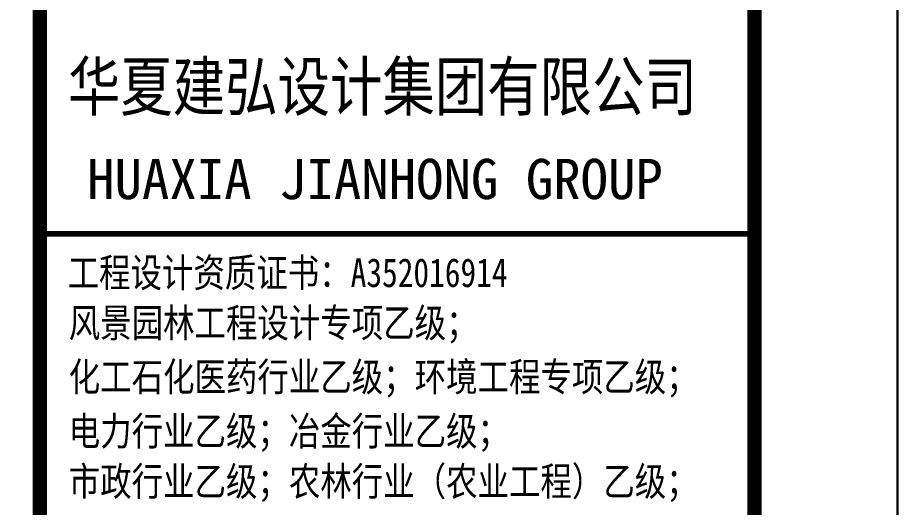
# Model space of a CAD drawing. Extents: x 498328 to 716449, y -893371 to -467753.
# Drawn here: x 604572 to 610727, y -789098 to -785668 of the extents above; entities that cross this region are included whole.
import ezdxf

# ---------------------------------------------------------------- set-up
doc = ezdxf.new("R2010")
doc.units = 0
doc.header["$LTSCALE"] = 1000
for name, color, linetype in [('PUB_TEXT', 7, 'CONTINUOUS'), ('PUB_TITLE', 4, 'CONTINUOUS'), ('通用-图框C-SHET', 141, 'CONTINUOUS')]:
    doc.layers.add(name, color=color, linetype=linetype)
doc.layers.add('yichutu', color=7, linetype='CONTINUOUS', true_color=0xffffff, plot=False)
doc.styles.add('标训３', font='simhei.ttf', dxfattribs={"width": 0.8, "height": 4.5})
doc.styles.add('标识４', font='simhei.ttf', dxfattribs={"width": 0.5, "height": 4.5})

# ---------------------------------------------------------------- blocks, each defined once
blk = doc.blocks.new('yct-841-594-84100-59400-100-1000.0')
at = {"layer": 'yichutu', "color": 7, "true_color": 0xffffff}
blk.add_lwpolyline([(0, 0), (0, 59400), (84100, 59400), (84100, 0)], close=True, dxfattribs=at)

msp = doc.modelspace()

# ---------------------------------------------------------------- linework, layer by layer
at = {"layer": 'PUB_TITLE'}
msp.add_lwpolyline([(526627.4, -821882.5), (610727.4, -821882.5), (610727.4, -762482.5), (526627.4, -762482.5)], close=True, dxfattribs=at)
at = {"layer": 'PUB_TITLE', "const_width": 100}
msp.add_lwpolyline([(529127.4, -820882.5), (609727.4, -820882.5), (609727.4, -763482.5), (529127.4, -763482.5)], close=True, dxfattribs=at)
at = {"layer": '通用-图框C-SHET'}
for points, const_width in [([(604727.4, -794932.5), (604727.4, -763482.5)], 100), ([(604727.4, -787182.5), (609727.4, -787182.5)], 40)]:
    msp.add_lwpolyline(points, dxfattribs=dict(at, const_width=const_width))

# ---------------------------------------------------------------- block references
at = {"layer": 'yichutu'}
msp.add_blockref('yct-841-594-84100-59400-100-1000.0', (526627.4, -821882.5), dxfattribs=at)

# ---------------------------------------------------------------- texts
at = {"layer": 'PUB_TEXT', "style": '标训３', "width": 0.8}
for s, height, p in [('华夏建弘设计集团有限公司', 336.076, (604923.6, -786318.7)), ('工程设计资质证书：A352016914 ', 201.646, (604921.7, -787555)), ('风景园林工程设计专项乙级；', 201.646, (604929.3, -787906.6)), ('化工石化医药行业乙级；环境工程专项乙级；', 201.646, (604929.3, -788284.6)), ('电力行业乙级；冶金行业乙级；', 201.646, (604929.3, -788664.9)), ('市政行业乙级；农林行业（农业工程）乙级；', 201.646, (604929.3, -789016.4))]:
    msp.add_text(s, height=height, dxfattribs=at).set_placement(p)
at = {"layer": 'PUB_TEXT', "style": '标识４'}
msp.add_text('HUAXIA JIANHONG GROUP', height=281.981, dxfattribs=at).set_placement((605058, -786939.2))

doc.saveas('drawing.dxf')
